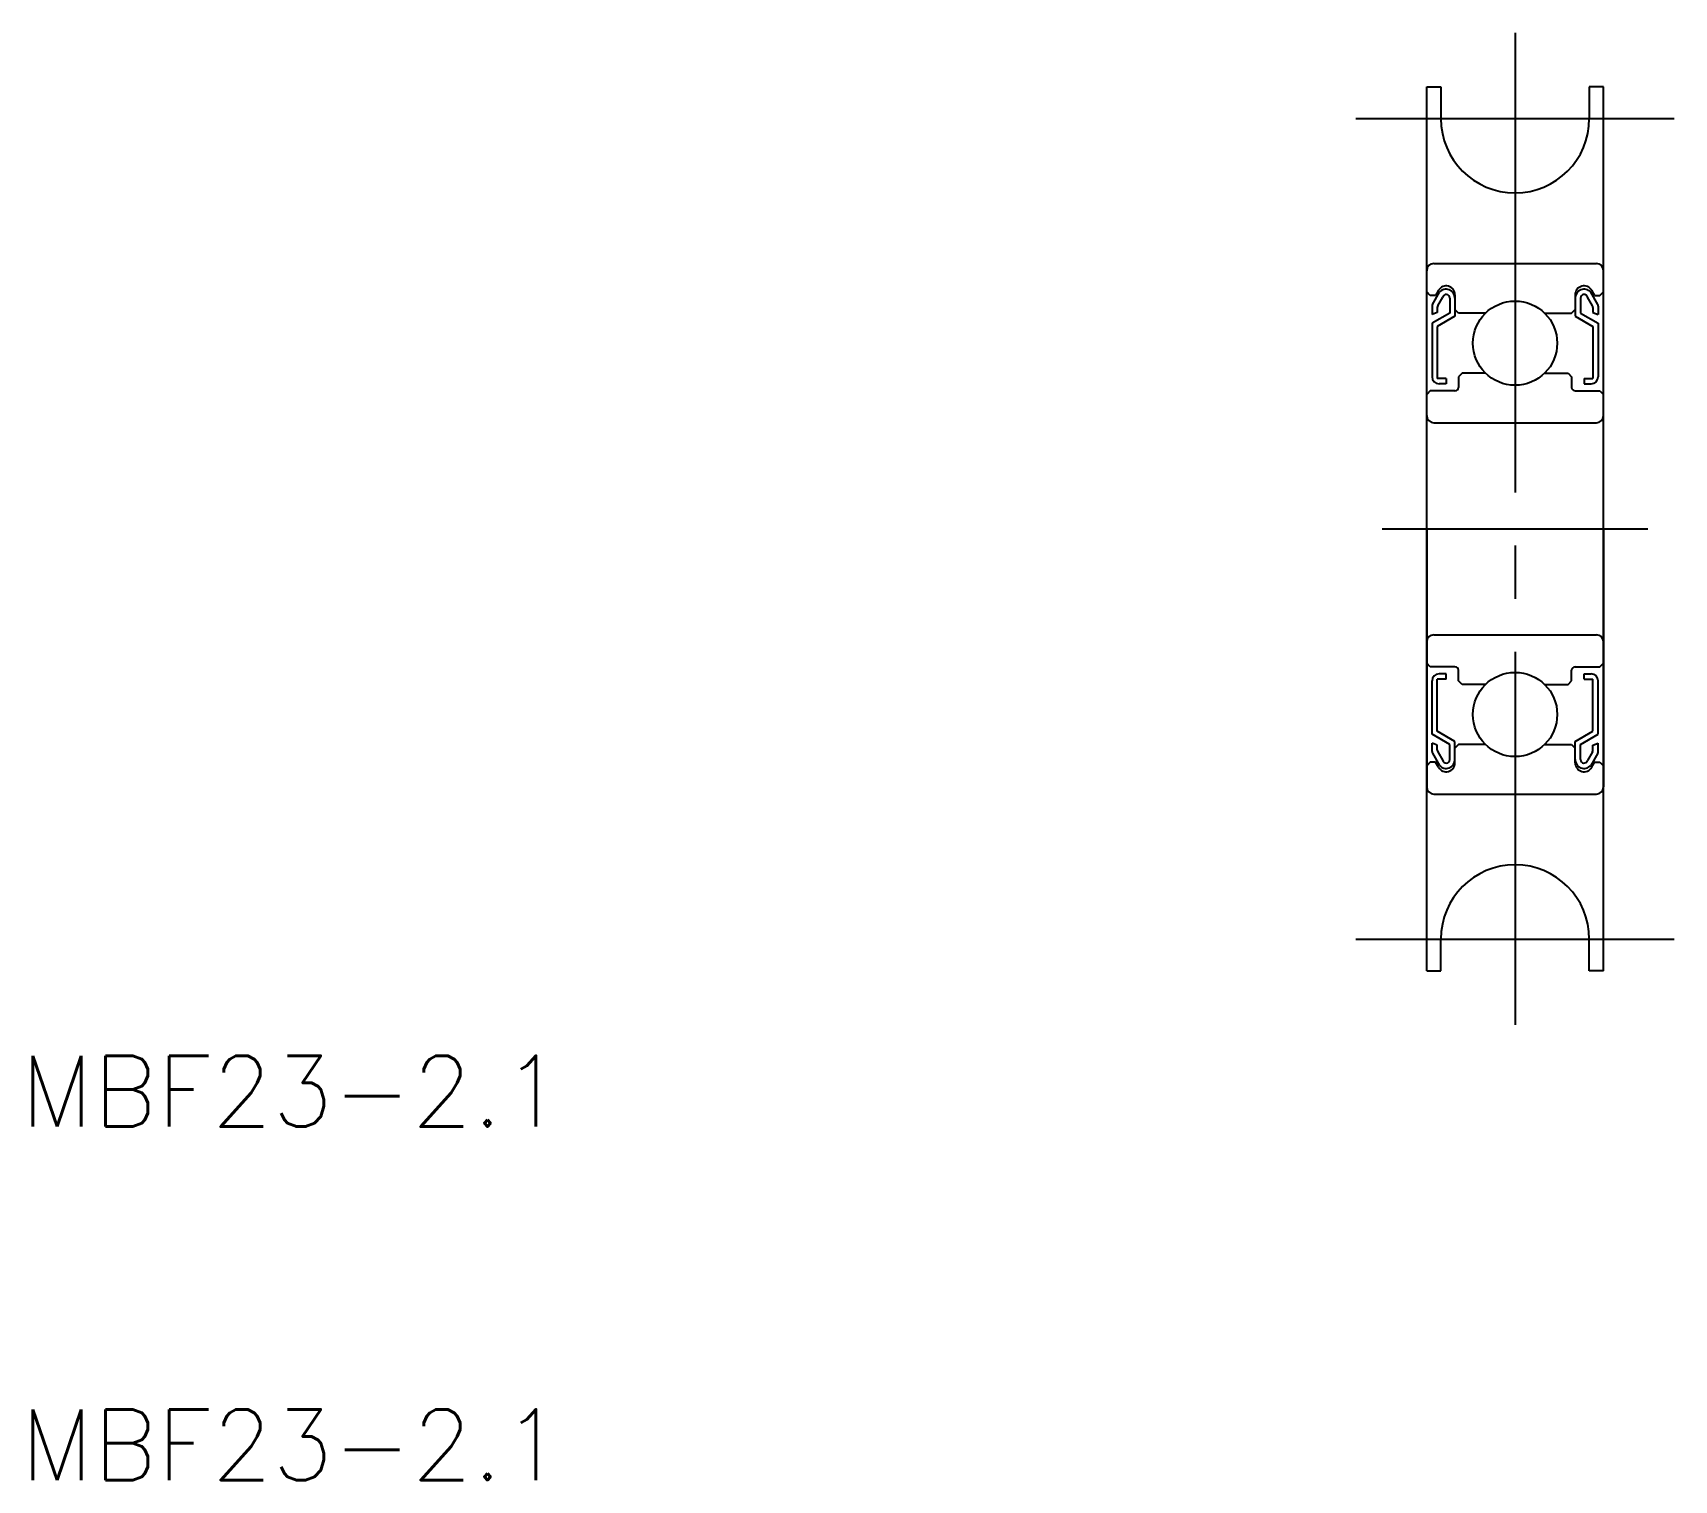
# Model space of a CAD drawing. Extents: x 41.1 to 87.5, y 173.6 to 214.5.
import ezdxf

# ---------------------------------------------------------------- set-up
doc = ezdxf.new("R2010")
doc.units = 0
doc.linetypes.add('CENTER', pattern=[17.5, 13, -1.5, 1.5, -1.5])
doc.layers.get('0').update_dxf_attribs({"linetype": 'CONTINUOUS'})
doc.layers.add('CENTER', color=1, linetype='CENTER')
doc.styles.get("Standard").update_dxf_attribs({"font": 'txt.shx', "bigfont": '@extfont2.shx'})

msp = doc.modelspace()

# ---------------------------------------------------------------- linework, layer by layer
at = {"color": 7, "linetype": 'CONTINUOUS'}
for p, q in [((80.491, 187.952), (80.491, 212.952)), ((80.491, 212.952), (80.891, 212.952)), ((80.891, 212.952), (80.891, 212.052)), ((85.091, 212.952), (85.091, 212.052)), ((85.491, 212.952), (85.091, 212.952)), ((85.491, 187.952), (85.491, 212.952)), ((80.891, 187.952), (80.891, 188.852)), ((85.091, 187.952), (85.091, 188.852)), ((80.491, 187.952), (80.891, 187.952)), ((85.491, 187.952), (85.091, 187.952))]:
    msp.add_line(p, q, dxfattribs=at)
for p, q in [((80.491, 200.452), (80.491, 207.752)), ((80.691, 207.952), (85.291, 207.952)), ((85.491, 200.452), (85.491, 207.752)), ((80.591, 207.052), (80.491, 207.152)), ((80.654, 206.799), (80.852, 207.141)), ((80.824, 207.197), (80.741, 207.052)), ((81.291, 207.072), (81.291, 206.652)), ((84.691, 207.072), (84.691, 206.652)), ((85.327, 206.799), (85.13, 207.141)), ((85.157, 207.197), (85.241, 207.052)), ((85.391, 207.052), (85.491, 207.152)), ((80.741, 207.052), (80.591, 207.052)), ((80.641, 206.749), (80.641, 206.516)), ((80.791, 206.709), (80.791, 206.57)), ((80.804, 206.759), (80.943, 207)), ((81.141, 206.977), (81.141, 206.552)), ((81.291, 206.977), (81.291, 206.466)), ((81.391, 206.552), (81.291, 206.652)), ((84.591, 206.552), (84.691, 206.652)), ((84.691, 206.977), (84.691, 206.466)), ((84.841, 206.977), (84.841, 206.552)), ((85.177, 206.759), (85.038, 207)), ((85.191, 206.709), (85.191, 206.57)), ((85.241, 207.052), (85.391, 207.052)), ((85.341, 206.749), (85.341, 206.516)), ((80.791, 206.57), (80.641, 206.516)), ((81.141, 206.552), (80.641, 206.264)), ((80.641, 206.264), (80.641, 204.752)), ((81.291, 206.466), (80.791, 206.177)), ((80.791, 206.177), (80.791, 204.702)), ((82.157, 206.552), (81.391, 206.552)), ((83.824, 206.552), (84.591, 206.552)), ((84.691, 206.466), (85.191, 206.177)), ((84.841, 206.552), (85.341, 206.264)), ((85.191, 206.57), (85.341, 206.516)), ((85.191, 206.177), (85.191, 204.702)), ((85.341, 206.264), (85.341, 204.752)), ((81.491, 204.852), (81.391, 204.752)), ((81.391, 204.752), (81.391, 204.452)), ((82.157, 204.852), (81.491, 204.852)), ((83.824, 204.852), (84.491, 204.852)), ((84.491, 204.852), (84.591, 204.752)), ((84.591, 204.752), (84.591, 204.452)), ((80.591, 204.352), (80.491, 204.252)), ((81.291, 204.352), (80.591, 204.352)), ((81.041, 204.702), (80.791, 204.702)), ((81.041, 204.552), (80.841, 204.552)), ((81.041, 204.702), (81.041, 204.552)), ((84.691, 204.352), (85.391, 204.352)), ((84.941, 204.702), (85.191, 204.702)), ((84.941, 204.702), (84.941, 204.552)), ((84.941, 204.552), (85.141, 204.552)), ((85.391, 204.352), (85.491, 204.252)), ((80.491, 204.102), (80.491, 204.102)), ((80.691, 203.452), (85.291, 203.452)), ((80.491, 202.277), (80.491, 202.277)), ((80.491, 200.452), (80.491, 193.152)), ((85.491, 200.452), (85.491, 193.152)), ((80.691, 197.452), (85.291, 197.452)), ((80.591, 196.552), (80.491, 196.652)), ((81.291, 196.552), (80.591, 196.552)), ((81.391, 196.152), (81.391, 196.452)), ((84.591, 196.152), (84.591, 196.452)), ((84.691, 196.552), (85.391, 196.552)), ((85.391, 196.552), (85.491, 196.652)), ((80.641, 194.641), (80.641, 196.152)), ((80.791, 194.728), (80.791, 196.202)), ((81.041, 196.202), (80.791, 196.202)), ((81.041, 196.352), (80.841, 196.352)), ((81.041, 196.202), (81.041, 196.352)), ((81.491, 196.052), (81.391, 196.152)), ((82.157, 196.052), (81.491, 196.052)), ((83.824, 196.052), (84.491, 196.052)), ((84.491, 196.052), (84.591, 196.152)), ((84.941, 196.352), (85.141, 196.352)), ((84.941, 196.202), (84.941, 196.352)), ((84.941, 196.202), (85.191, 196.202)), ((85.191, 194.728), (85.191, 196.202)), ((85.341, 194.641), (85.341, 196.152)), ((81.141, 194.352), (80.641, 194.641)), ((81.291, 194.439), (80.791, 194.728)), ((84.691, 194.439), (85.191, 194.728)), ((84.841, 194.352), (85.341, 194.641)), ((80.791, 194.334), (80.641, 194.389)), ((80.641, 194.156), (80.641, 194.389)), ((80.654, 194.106), (80.852, 193.764)), ((80.791, 194.196), (80.791, 194.334)), ((80.804, 194.146), (80.943, 193.905)), ((81.141, 193.927), (81.141, 194.352)), ((81.291, 193.927), (81.291, 194.439)), ((81.391, 194.352), (81.291, 194.252)), ((81.291, 193.833), (81.291, 194.252)), ((82.157, 194.352), (81.391, 194.352)), ((83.824, 194.352), (84.591, 194.352)), ((84.591, 194.352), (84.691, 194.252)), ((84.691, 193.927), (84.691, 194.439)), ((84.691, 193.833), (84.691, 194.252)), ((84.841, 193.927), (84.841, 194.352)), ((85.177, 194.146), (85.038, 193.905)), ((85.327, 194.106), (85.13, 193.764)), ((85.191, 194.334), (85.341, 194.389)), ((85.191, 194.196), (85.191, 194.334)), ((85.341, 194.156), (85.341, 194.389)), ((80.591, 193.852), (80.491, 193.752)), ((80.741, 193.852), (80.591, 193.852)), ((80.824, 193.708), (80.741, 193.852)), ((85.157, 193.708), (85.241, 193.852)), ((85.241, 193.852), (85.391, 193.852)), ((85.391, 193.852), (85.491, 193.752)), ((80.691, 192.952), (85.291, 192.952))]:
    msp.add_line(p, q)
for centre in [(82.991, 205.702), (82.991, 195.202)]:
    msp.add_circle(centre, 1.191)
for centre, start, end in [((82.991, 212.052), 180, 0), ((82.991, 188.852), 0, 180)]:
    msp.add_arc(centre, 2.1, start, end, dxfattribs=at)
for centre, radius, start, end in [((80.691, 207.752), 0.2, 90, 180), ((85.291, 207.752), 0.2, 0, 90), ((81.041, 207.072), 0.25, 359.9996, 150.0002), ((81.041, 206.977), 0.25, 0, 139.1944), ((81.041, 206.977), 0.1, 0, 167.1249), ((84.941, 207.072), 0.25, 29.9998, 180.0004), ((84.941, 206.977), 0.25, 40.8056, 180), ((84.941, 206.977), 0.1, 12.8751, 180), ((80.741, 206.749), 0.1, 150.0003, 180.0006), ((80.891, 206.709), 0.1, 150.0003, 180.0006), ((85.091, 206.709), 0.1, 359.9994, 29.9997), ((85.241, 206.749), 0.1, 359.9994, 29.9997), ((80.841, 204.752), 0.2, 180.0003, 270.0003), ((85.141, 204.752), 0.2, 269.9997, 359.9997), ((81.291, 204.452), 0.1, 270.0006, 0), ((84.691, 204.452), 0.1, 180, 269.9994), ((80.691, 203.652), 0.2, 180, 270), ((85.291, 203.652), 0.2, 270, 0), ((80.691, 197.252), 0.2, 90, 180), ((85.291, 197.252), 0.2, 0, 90), ((81.291, 196.452), 0.1, 0, 89.9994), ((84.691, 196.452), 0.1, 90.0006, 180), ((80.841, 196.152), 0.2, 89.9997, 179.9997), ((85.141, 196.152), 0.2, 0.0003, 90.0003), ((80.741, 194.156), 0.1, 179.9994, 209.9997), ((80.891, 194.196), 0.1, 179.9994, 209.9997), ((85.091, 194.196), 0.1, 330.0003, 0.0006), ((85.241, 194.156), 0.1, 330.0003, 0.0006), ((81.041, 193.833), 0.25, 209.9998, 0.0004), ((81.041, 193.927), 0.25, 220.8056, 0), ((81.041, 193.927), 0.1, 192.8751, 0), ((84.941, 193.927), 0.25, 180, 319.1944), ((84.941, 193.833), 0.25, 179.9996, 330.0002), ((84.941, 193.927), 0.1, 180, 347.1249), ((80.691, 193.152), 0.2, 180, 270), ((85.291, 193.152), 0.2, 270, 0)]:
    msp.add_arc(centre, radius, start, end)
at = {"layer": 'CENTER', "color": 1, "linetype": 'CENTER'}
for p, q in [((82.991, 214.477), (82.991, 186.427)), ((78.491, 212.052), (87.491, 212.052)), ((79.235, 200.452), (86.747, 200.452)), ((78.491, 188.852), (87.491, 188.852))]:
    msp.add_line(p, q, dxfattribs=at)

# ---------------------------------------------------------------- texts
at = {"color": 7, "linetype": 'CONTINUOUS'}
for p in [(40.722, 183.551), (40.722, 173.551)]:
    msp.add_text('MBF23-2.1', height=2, dxfattribs=at).set_placement(p)

doc.saveas('drawing.dxf')
